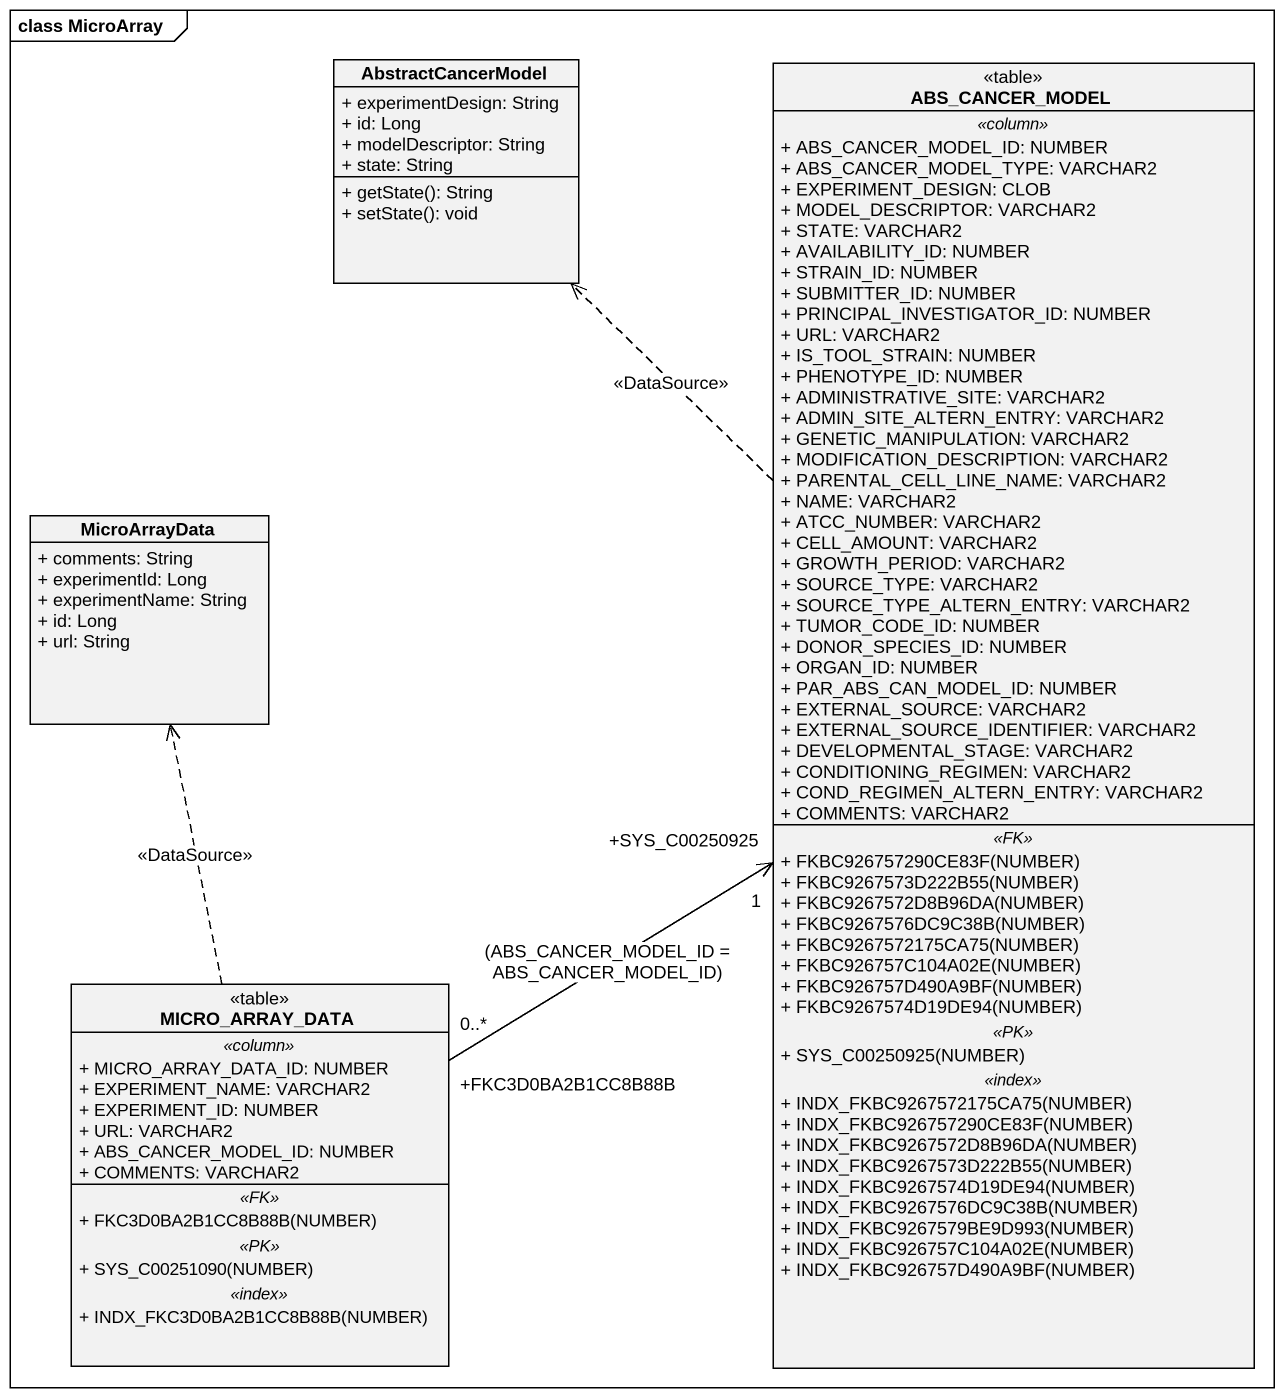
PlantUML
@startuml
mainframe class MicroArray
hide circle
hide empty members
skinparam classAttributeIconSize 0
class AbstractCancerModel {
  + experimentDesign: String
  + id: Long
  + modelDescriptor: String
  + state: String
  + getState(): String
  + setState(): void
}
class ABS_CANCER_MODEL <<table>> {
  .. <<column>> ..
  + ABS_CANCER_MODEL_ID: NUMBER
  + ABS_CANCER_MODEL_TYPE: VARCHAR2
  + EXPERIMENT_DESIGN: CLOB
  + MODEL_DESCRIPTOR: VARCHAR2
  + STATE: VARCHAR2
  + AVAILABILITY_ID: NUMBER
  + STRAIN_ID: NUMBER
  + SUBMITTER_ID: NUMBER
  + PRINCIPAL_INVESTIGATOR_ID: NUMBER
  + URL: VARCHAR2
  + IS_TOOL_STRAIN: NUMBER
  + PHENOTYPE_ID: NUMBER
  + ADMINISTRATIVE_SITE: VARCHAR2
  + ADMIN_SITE_ALTERN_ENTRY: VARCHAR2
  + GENETIC_MANIPULATION: VARCHAR2
  + MODIFICATION_DESCRIPTION: VARCHAR2
  + PARENTAL_CELL_LINE_NAME: VARCHAR2
  + NAME: VARCHAR2
  + ATCC_NUMBER: VARCHAR2
  + CELL_AMOUNT: VARCHAR2
  + GROWTH_PERIOD: VARCHAR2
  + SOURCE_TYPE: VARCHAR2
  + SOURCE_TYPE_ALTERN_ENTRY: VARCHAR2
  + TUMOR_CODE_ID: NUMBER
  + DONOR_SPECIES_ID: NUMBER
  + ORGAN_ID: NUMBER
  + PAR_ABS_CAN_MODEL_ID: NUMBER
  + EXTERNAL_SOURCE: VARCHAR2
  + EXTERNAL_SOURCE_IDENTIFIER: VARCHAR2
  + DEVELOPMENTAL_STAGE: VARCHAR2
  + CONDITIONING_REGIMEN: VARCHAR2
  + COND_REGIMEN_ALTERN_ENTRY: VARCHAR2
  + COMMENTS: VARCHAR2
  .. <<FK>> ..
  + FKBC926757290CE83F(NUMBER)
  + FKBC9267573D222B55(NUMBER)
  + FKBC9267572D8B96DA(NUMBER)
  + FKBC9267576DC9C38B(NUMBER)
  + FKBC9267572175CA75(NUMBER)
  + FKBC926757C104A02E(NUMBER)
  + FKBC926757D490A9BF(NUMBER)
  + FKBC9267574D19DE94(NUMBER)
  .. <<PK>> ..
  + SYS_C00250925(NUMBER)
  .. <<index>> ..
  + INDX_FKBC9267572175CA75(NUMBER)
  + INDX_FKBC926757290CE83F(NUMBER)
  + INDX_FKBC9267572D8B96DA(NUMBER)
  + INDX_FKBC9267573D222B55(NUMBER)
  + INDX_FKBC9267574D19DE94(NUMBER)
  + INDX_FKBC9267576DC9C38B(NUMBER)
  + INDX_FKBC9267579BE9D993(NUMBER)
  + INDX_FKBC926757C104A02E(NUMBER)
  + INDX_FKBC926757D490A9BF(NUMBER)
}
class MicroArrayData {
  + comments: String
  + experimentId: Long
  + experimentName: String
  + id: Long
  + url: String
}
class MICRO_ARRAY_DATA <<table>> {
  .. <<column>> ..
  + MICRO_ARRAY_DATA_ID: NUMBER
  + EXPERIMENT_NAME: VARCHAR2
  + EXPERIMENT_ID: NUMBER
  + URL: VARCHAR2
  + ABS_CANCER_MODEL_ID: NUMBER
  + COMMENTS: VARCHAR2
  .. <<FK>> ..
  + FKC3D0BA2B1CC8B88B(NUMBER)
  .. <<PK>> ..
  + SYS_C00251090(NUMBER)
  .. <<index>> ..
  + INDX_FKC3D0BA2B1CC8B88B(NUMBER)
}
ABS_CANCER_MODEL .up.> AbstractCancerModel : <<DataSource>>
MICRO_ARRAY_DATA "+FKC3D0BA2B1CC8B88B\n0..*" -up-> "+SYS_C00250925\n1" ABS_CANCER_MODEL : (ABS_CANCER_MODEL_ID = ABS_CANCER_MODEL_ID)
MICRO_ARRAY_DATA .up.> MicroArrayData : <<DataSource>>
@enduml
